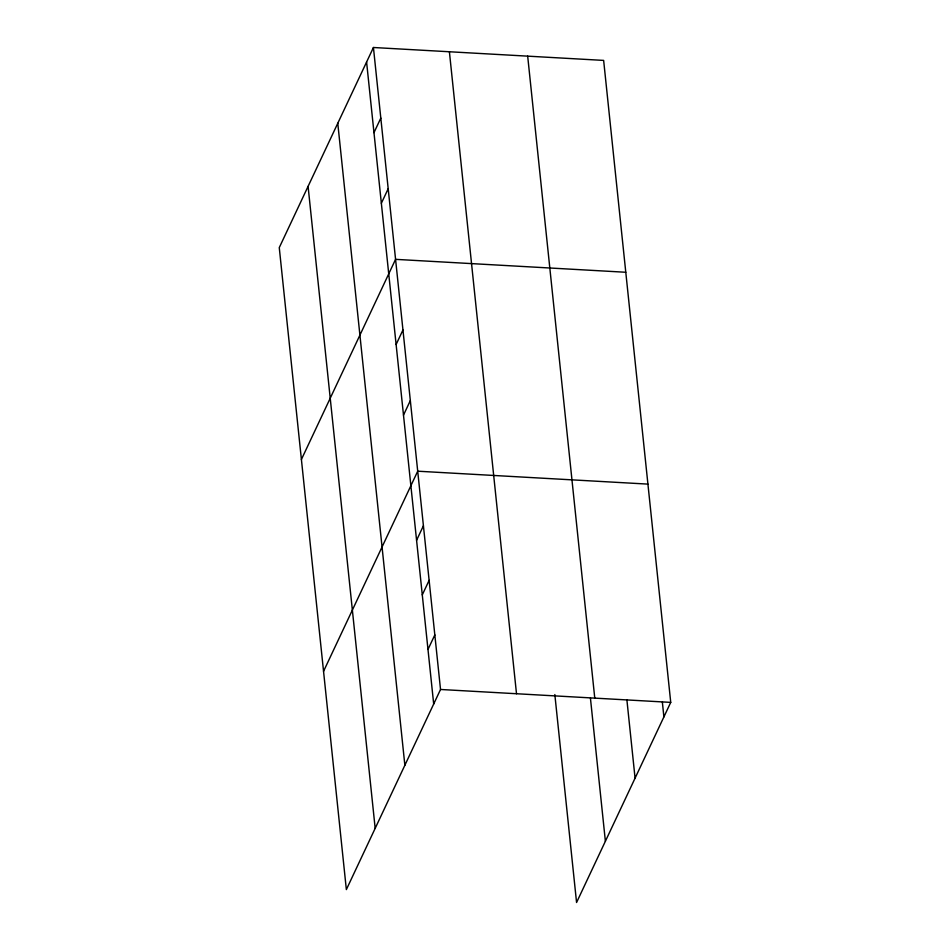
<?xml version="1.0" encoding="UTF-8"?>
<svg xmlns="http://www.w3.org/2000/svg" width="950" height="950" viewBox="0 0 950 950"><rect width="100%" height="100%" fill="white"/><g stroke="black" fill="none" stroke-linecap="round" stroke-linejoin="round"><path stroke-width="1.43" d="M373.433 47.5L279.264 247.618L346.358 889.592L440.527 689.474L373.433 47.5L603.642 60.408L670.736 702.383L576.567 902.5L554.836 694.557M373.968 132.656L380.808 118.121M381.354 203.264L388.194 188.729M301.399 459.479L395.568 259.35L625.789 272.258M396.114 344.506L402.954 329.971M403.489 415.126L410.329 400.591M323.546 671.329L417.715 471.2L647.924 484.108M416.575 540.301L423.415 525.766M422.287 594.878L429.127 580.343M427.987 649.444L434.827 634.909M440.527 689.474L670.736 702.383M662.364 702.169L663.896 716.918M626.905 699.996L635.075 778.157M527.678 56.145L594.771 698.119M590.437 698.203L605.388 841.261M449.397 51.763L516.503 693.738M366.593 62.035L433.687 704.009M337.772 123.274L404.866 765.249M308.085 186.378L375.179 828.352"/></g></svg>
